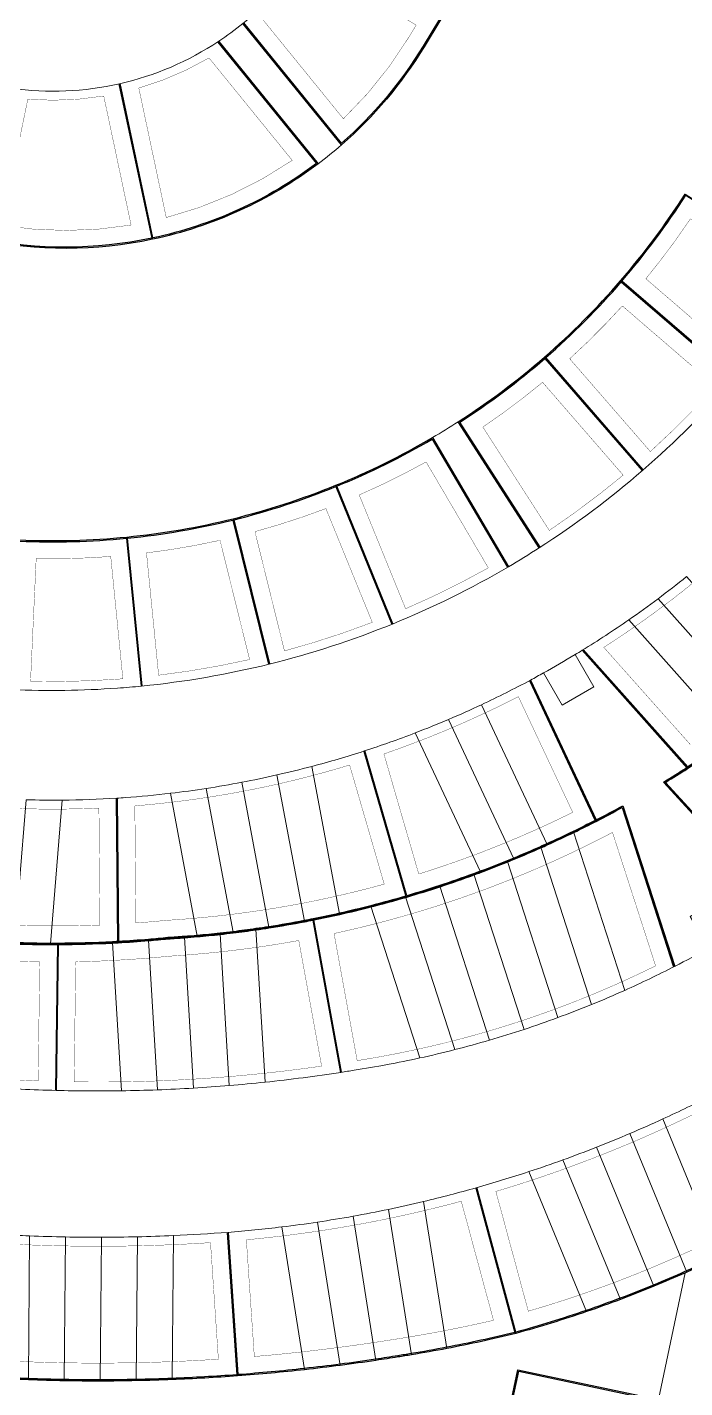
# Model space of a CAD drawing. Header units: centimetres. Extents: x -6122352 to 7132207, y -1694241 to 1947892.
# Drawn here: x 1285043 to 1394724, y -452883 to -225849 of the extents above; entities that cross this region are included whole.
import ezdxf

# ---------------------------------------------------------------- set-up
doc = ezdxf.new("R2010")
doc.units = ezdxf.units.CM
doc.header["$MEASUREMENT"] = 0
doc.linetypes.add('XR-AR-END-SETTING OUT PLAN$0$23261-XR-AR-SI-GF$0$HIDDEN', pattern=[0.375, 0.25, -0.125])
for name, color, linetype, lineweight, true_color in [('08-Compound Wall-2', 6, 'Continuous', 25, 0xff00ff), ('23585-XR-AR-DAMAC PLOT LIMITS$0$1-End units', 7, 'Continuous', 5, 0xf8991e), ('23585-XR-AR-DAMAC PLOT LIMITS$0$1-Open Space', 7, 'Continuous', 5, 0x90cf5a), ('23585-XR-AR-DAMAC PLOT LIMITS$0$1-Utility', 7, 'Continuous', 5, 0x8db1ff)]:
    doc.layers.add(name, color=color, linetype=linetype, lineweight=lineweight, true_color=true_color)
doc.layers.add('23585-XR-AR-BOUNDARY WALLS AND SETBACKS$0$setback', color=7, linetype='XR-AR-END-SETTING OUT PLAN$0$23261-XR-AR-SI-GF$0$HIDDEN')
doc.layers.add('@MI-REF LAYER', color=7, linetype='Continuous')
for name, color, linetype, lineweight in [('23585-XR-AR-DAMAC PLOT LIMITS$0$1-LV3', 231, 'Continuous', 5), ('23585-XR-AR-DAMAC PLOT LIMITS$0$1-Mid units', 41, 'Continuous', 5), ('A-ANNO-TEXT', 3, 'Continuous', 25)]:
    doc.layers.add(name, color=color, linetype=linetype, lineweight=lineweight)

# ---------------------------------------------------------------- blocks, each defined once
blk = doc.blocks.new('23585-XR-AR-BOUNDARY WALLS AND SETBACKS')
at = {"layer": '08-Compound Wall-2'}
for points in [[(497549.08, 2769739.37), (497524.45, 2769736.46, 0.035647), (497521.09, 2769753.97), (497545.04, 2769760.39)], [(497524.26, 2769736.33, 0.036047), (497520.87, 2769754.01)], [(497566.96, 2769743.84), (497591.97, 2769747.69, -0.018218), (497593.53, 2769734.7, -0.006191), (497593.85, 2769730.26, -0.002183), (497593.93, 2769728.69, -0.006172), (497594.1, 2769724.26, -0.002184), (497594.13, 2769722.69, -0.006162), (497594.15, 2769718.27, -0.002184), (497594.13, 2769716.7, -0.006164), (497594.01, 2769712.27, -0.002183), (497593.93, 2769710.7, -0.006174), (497593.66, 2769706.27, -0.002183), (497593.53, 2769704.71, -0.006195), (497593.11, 2769700.28, -0.002181), (497592.93, 2769698.72, -0.006226), (497592.35, 2769694.29, -0.006346), (497591.65, 2769689.78), (497565.42, 2769690.17)], [(497447.85, 2769736.62), (497471.66, 2769743.54), (497473.14, 2769738.46, -0.07614), (497475.9, 2769717.51), (497450.06, 2769719.05)], [(497471.83, 2769743.69), (497473.33, 2769738.52, -0.076887), (497476.1, 2769717.3), (497450.05, 2769718.85)], [(497618.86, 2769685.31), (497591.04, 2769685.31, 0.006005), (497591.82, 2769689.56, 0.006606), (497592.55, 2769694.26, 0.006226), (497593.13, 2769698.7, 0.002181), (497593.31, 2769700.26, 0.006195), (497593.73, 2769704.69, 0.002183), (497593.86, 2769706.26, 0.006174), (497594.13, 2769710.69, 0.002183), (497594.21, 2769712.26, 0.006164), (497594.33, 2769716.69, 0.002184), (497594.35, 2769718.26, 0.006163), (497594.33, 2769722.7, 0.002184), (497594.3, 2769724.27, 0.006172), (497594.13, 2769728.7, 0.002183), (497594.05, 2769730.27, 0.006191), (497593.73, 2769734.71, 0.00608), (497593.31, 2769739.07), (497618.3, 2769742.23)], [(497550.08, 2769717.79), (497525.29, 2769718.45, 0.035647), (497524.48, 2769736.26), (497549.1, 2769739.17)], [(497525.09, 2769718.35, 0.036047), (497524.26, 2769736.33)], [(497547.95, 2769696.2), (497523.32, 2769700.44, 0.036047), (497525.09, 2769718.35)], [(497547.99, 2769696.4), (497523.55, 2769700.6, 0.035447), (497525.28, 2769718.25), (497550.07, 2769717.59)], [(497449.51, 2769713.67), (497475.58, 2769712.12, -0.108656), (497466.3, 2769683.61), (497443.62, 2769696.98)], [(497449.52, 2769713.87), (497475.8, 2769712.3, -0.109769), (497466.42, 2769683.42)], [(497443.52, 2769696.8), (497466.2, 2769683.44, -0.102931), (497447.04, 2769662.42), (497432.07, 2769683.17)], [(497517.35, 2769678.24, 0.036047), (497522.37, 2769695.53), (497546.82, 2769690.3)], [(497540.83, 2769669.65), (497517.57, 2769678.27, 0.035447), (497522.52, 2769695.29), (497546.77, 2769690.11)], [(497618.86, 2769685.11), (497590.8, 2769685.11, 0.006321), (497591.62, 2769689.58), (497565.42, 2769689.97)], [(497466.42, 2769683.42, -0.103655), (497447.08, 2769662.2)], [(497509.9, 2769661.86, 0.036047), (497517.35, 2769678.24)], [(497563.19, 2769680.03), (497587.81, 2769672.35, -0.005656), (497586.69, 2769668.45, -0.006805), (497585.23, 2769663.78, -0.001604), (497584.87, 2769662.68, -0.006745), (497583.27, 2769658.11, -0.001634), (497582.86, 2769657.01, -0.006728), (497581.12, 2769652.5, -0.00163), (497580.68, 2769651.41, -0.008348), (497578.3, 2769645.91, -0.007966), (497575.87, 2769640.72), (497553.29, 2769651.89)], [(497563.25, 2769680.22), (497587.86, 2769672.55, 0.006996), (497589.11, 2769677.42), (497614.72, 2769665.7)], [(497531.9, 2769649.99), (497510.12, 2769661.85, 0.035647), (497517.5, 2769678.08), (497540.76, 2769669.47)], [(497590.22, 2769612.8), (497568.36, 2769626.56, 0.006112), (497570.59, 2769630.35, 0.007458), (497573.19, 2769635.04, 0.008354), (497575.93, 2769640.39), (497576, 2769640.55, 0.008106), (497578.49, 2769645.82, 0.008348), (497580.86, 2769651.34, 0.00163), (497581.3, 2769652.42, 0.006728), (497583.05, 2769656.94, 0.001634), (497583.46, 2769658.04, 0.006745), (497585.06, 2769662.62, 0.001604), (497585.42, 2769663.72, 0.006805), (497586.88, 2769668.39, 0.00593), (497588.05, 2769672.49, 0.006664), (497589.25, 2769677.13), (497614.63, 2769665.52)], [(497500.17, 2769646.71, 0.036047), (497509.9, 2769661.86)], [(497520.24, 2769631.8), (497500.39, 2769646.67, 0.035647), (497510.03, 2769661.67), (497531.8, 2769649.81)], [(497634.73, 2769655.74), (497657.75, 2769647.3, -0.011365), (497655.33, 2769638.54, -0.007498), (497653.52, 2769632.82), (497653.43, 2769632.54, -0.007129), (497651.55, 2769627.16, -0.007492), (497649.4, 2769621.56, -0.007499), (497647.08, 2769616.02, -0.015314), (497641.85, 2769604.95), (497619.66, 2769616.43)], [(497553.2, 2769651.71), (497575.78, 2769640.55), (497575.75, 2769640.48, -0.008354), (497573.01, 2769635.14, -0.007458), (497570.42, 2769630.45, -0.006248), (497568.14, 2769626.58, -0.002099), (497567.35, 2769625.29, -0.008346), (497564.12, 2769620.24, -0.003033), (497562.9, 2769618.44, -0.005322), (497560.71, 2769615.3, -0.003042), (497559.43, 2769613.53, -0.005331), (497557.13, 2769610.46, -0.003019), (497555.8, 2769608.75, -0.003824), (497554.09, 2769606.6, -0.004233), (497552.12, 2769604.01, -0.006481), (497549.02, 2769600.11), (497531.24, 2769616.12)], [(497488.37, 2769633.12, 0.036047), (497500.17, 2769646.71)], [(497506.09, 2769615.48), (497488.58, 2769633.05, 0.035647), (497500.27, 2769646.51), (497520.12, 2769631.64)], [(497657.96, 2769647.33, -0.011464), (497655.52, 2769638.48, -0.007499), (497653.71, 2769632.75), (497653.62, 2769632.48, -0.007129), (497651.73, 2769627.09, -0.007492), (497649.59, 2769621.49, -0.007499), (497647.27, 2769615.94, -0.01544), (497641.98, 2769604.77)], [(497560.36, 2769575.69), (497542.62, 2769592.37, 0.011729), (497548.53, 2769599.2, 0.001183), (497549.11, 2769599.9, 0.006617), (497552.28, 2769603.89, 0.004228), (497554.25, 2769606.48, 0.003819), (497555.96, 2769608.63, 0.003019), (497557.29, 2769610.34, 0.005331), (497559.59, 2769613.41, 0.003042), (497560.87, 2769615.18, 0.005322), (497563.06, 2769618.32, 0.003033), (497564.28, 2769620.13, 0.008346), (497567.52, 2769625.19, 0.001957), (497568.26, 2769626.39), (497590.11, 2769612.63)], [(497531.1, 2769615.97), (497548.89, 2769599.96, -0.00106), (497548.37, 2769599.33, -0.011857), (497542.41, 2769592.44, -0.001641), (497541.56, 2769591.5, -0.007817), (497537.42, 2769587.15, -0.002428), (497536.11, 2769585.82, -0.005377), (497533.15, 2769582.93, -0.002435), (497531.8, 2769581.64, -0.005365), (497528.76, 2769578.84, -0.002438), (497527.36, 2769577.6, -0.005366), (497524.24, 2769574.9, -0.002434), (497522.81, 2769573.7, -0.007806), (497518.13, 2769569.94, -0.004542), (497515.35, 2769567.82), (497500.87, 2769586.83)], [(497619.57, 2769616.25), (497641.75, 2769604.77, -0.013006), (497635.91, 2769594.72, -0.006705), (497632.7, 2769589.66, -0.002534), (497631.45, 2769587.76, -0.002982), (497629.38, 2769584.66, -0.004793), (497625.99, 2769579.72, -0.004796), (497622.49, 2769574.84, -0.008888), (497615.77, 2769565.98), (497597.17, 2769580.83)], [(497641.98, 2769604.77, -0.013123), (497636.08, 2769594.61, -0.006705), (497632.87, 2769589.55, -0.002533), (497631.62, 2769587.65, -0.002982), (497629.55, 2769584.55, -0.004793), (497626.15, 2769579.6, -0.004796), (497622.65, 2769574.72, -0.008969), (497615.86, 2769565.78)], [(497524.72, 2769544.84), (497510.96, 2769564.38, 0.007114), (497515.39, 2769567.6, 0.004671), (497518.25, 2769569.78, 0.007806), (497522.93, 2769573.54, 0.002435), (497524.37, 2769574.75, 0.005366), (497527.5, 2769577.45, 0.002438), (497528.9, 2769578.7, 0.005365), (497531.93, 2769581.49, 0.002435), (497533.29, 2769582.78, 0.005377), (497536.25, 2769585.68, 0.002428), (497537.56, 2769587.01, 0.007817), (497541.7, 2769591.37, 0.001509), (497542.49, 2769592.23), (497560.23, 2769575.55)], [(497597.05, 2769580.68), (497615.65, 2769565.82, -0.008639), (497608.81, 2769557.45, -0.004796), (497604.89, 2769552.91, -0.004794), (497600.89, 2769548.44, -0.004793), (497596.8, 2769544.06, -0.004794), (497592.63, 2769539.75, -0.008881), (497584.69, 2769531.98), (497568.48, 2769549.41)], [(497615.86, 2769565.78, -0.008717), (497608.96, 2769557.32, -0.004796), (497605.04, 2769552.78, -0.004794), (497601.04, 2769548.31, -0.004793), (497596.95, 2769543.92, -0.004794), (497592.77, 2769539.61, -0.008962), (497584.75, 2769531.76)]]:
    blk.add_lwpolyline(points, format="xyb", dxfattribs=at)
for points in [[(497697.77, 2769570.71), (497678.24, 2769556.76), (497672.92, 2769564.2), (497669.43, 2769569.08), (497665.95, 2769573.96), (497662.46, 2769578.85), (497658.97, 2769583.73), (497655.48, 2769588.61), (497651.99, 2769593.49), (497646.67, 2769600.93), (497666.19, 2769614.89)], [(497697.65, 2769570.88), (497678.29, 2769557.04), (497673.09, 2769564.32), (497669.6, 2769569.2), (497666.11, 2769574.08), (497662.62, 2769578.96), (497659.13, 2769583.84), (497655.64, 2769588.72), (497652.15, 2769593.61), (497646.95, 2769600.89), (497666.31, 2769614.73)]]:
    blk.add_lwpolyline(points, dxfattribs=at)
at = {"layer": '23585-XR-AR-BOUNDARY WALLS AND SETBACKS$0$setback', "ltscale": 40, "const_width": 0.05}
for points in [[(497547.22, 2769742.07), (497526.86, 2769739.66, 0.024316), (497524.51, 2769751.88), (497544.32, 2769757.19, -0.025935)], [(497450.07, 2769734.24), (497469.78, 2769739.98), (497470.45, 2769737.68, -0.065213), (497473.1, 2769720.48), (497451.63, 2769721.76, 0.061239)], [(497548.63, 2769720.73), (497528.13, 2769721.27, 0.024316), (497527.56, 2769733.7), (497547.92, 2769736.11, -0.025935)], [(497546.95, 2769699.41), (497526.75, 2769702.89, 0.024316), (497527.97, 2769715.28), (497548.47, 2769714.73, -0.025935)], [(497450.47, 2769710.81), (497472.45, 2769709.5, -0.086735), (497465.3, 2769687.56), (497446.27, 2769698.78, 0.062054)], [(497443.3, 2769693.57), (497462.26, 2769682.39, -0.081067), (497447.72, 2769666.44), (497435.14, 2769683.87, 0.061707)], [(497540.4, 2769672.91), (497521.17, 2769680.03, 0.024316), (497524.64, 2769691.98), (497544.69, 2769687.69, -0.025935)], [(497563.92, 2769676.87), (497584.28, 2769670.52, -0.00184), (497583.91, 2769669.27, -0.006805), (497582.48, 2769664.68, -0.001604), (497582.12, 2769663.6, -0.006745), (497580.55, 2769659.1, -0.001634), (497580.15, 2769658.02, -0.006728), (497578.43, 2769653.58, -0.00163), (497577.99, 2769652.52, -0.008348), (497575.66, 2769647.1, -0.003848), (497574.52, 2769644.63), (497555.82, 2769653.88, 0.009051), (497558.17, 2769659.56, 0.008926), (497560.28, 2769665.24, 0.008915), (497562.19, 2769670.98, 0.009036)], [(497531.94, 2769653.26), (497513.94, 2769663.07, 0.024316), (497519.09, 2769674.4), (497538.32, 2769667.28, -0.025935)], [(497590.55, 2769616.02), (497572.3, 2769627.51, 0.002213), (497573.11, 2769628.91, 0.007458), (497575.75, 2769633.68, 0.008355), (497578.53, 2769639.11), (497578.61, 2769639.27, 0.008106), (497581.13, 2769644.63, 0.008348), (497583.54, 2769650.24, 0.00163), (497583.99, 2769651.34, 0.006728), (497585.77, 2769655.93, 0.001634), (497586.18, 2769657.05, 0.006745), (497587.81, 2769661.7, 0.001604), (497588.18, 2769662.81, 0.006805), (497589.66, 2769667.56, 0.00593), (497590.85, 2769671.73, 0.002008), (497591.23, 2769673.15), (497612.51, 2769663.41, -0.009155), (497610.62, 2769657.33, -0.008592), (497608.65, 2769651.69, -0.008569), (497606.49, 2769646.14, -0.008557), (497604.14, 2769640.67, -0.008556), (497601.61, 2769635.29, -0.008564), (497598.89, 2769629.99, -0.008582), (497595.98, 2769624.78, -0.014826)], [(497520.75, 2769635.04), (497504.34, 2769647.33, 0.024316), (497511.07, 2769657.8), (497529.07, 2769648, -0.025935)], [(497635.36, 2769652.42), (497654.38, 2769645.45, -0.008046), (497652.65, 2769639.34, -0.007496), (497650.87, 2769633.7), (497650.78, 2769633.43, -0.007129), (497648.92, 2769628.12, -0.007492), (497646.8, 2769622.6, -0.007499), (497644.52, 2769617.14, -0.01162), (497640.66, 2769608.83), (497622.27, 2769618.34, 0.007273), (497624.93, 2769624.02, 0.007023), (497627.33, 2769629.57, 0.007014), (497629.57, 2769635.18, 0.007011), (497631.66, 2769640.85, 0.007014), (497633.58, 2769646.58, 0.007076)], [(497553.32, 2769648.41), (497571.88, 2769639.24, -0.004365), (497570.45, 2769636.5, -0.007458), (497567.9, 2769631.89, -0.006248), (497565.66, 2769628.08, -0.002099), (497564.89, 2769626.82, -0.008346), (497561.7, 2769621.85, -0.003033), (497560.5, 2769620.07, -0.005322), (497558.35, 2769616.99, -0.003042), (497557.09, 2769615.24, -0.005331), (497554.83, 2769612.23, -0.003019), (497553.52, 2769610.54, -0.003905), (497551.8, 2769608.38, -0.004308), (497549.83, 2769605.79, -0.00246), (497548.68, 2769604.32), (497534.15, 2769617.39, 0.009073), (497537.85, 2769622.33, 0.008925), (497541.3, 2769627.3, 0.008914), (497544.58, 2769632.4, 0.008915), (497547.67, 2769637.6, 0.008928), (497550.57, 2769642.92, 0.00904)], [(497507.06, 2769618.61), (497492.59, 2769633.14, 0.024316), (497500.75, 2769642.53), (497517.16, 2769630.24, -0.001715), (497516.53, 2769629.44, -0.02422)], [(497561.27, 2769578.82), (497546.67, 2769592.55, 0.008081), (497550.77, 2769597.35, 0.001183), (497551.35, 2769598.07, 0.006618), (497554.57, 2769602.11, 0.004156), (497556.54, 2769604.7, 0.003741), (497558.24, 2769606.83, 0.003019), (497559.59, 2769608.58, 0.005331), (497561.93, 2769611.7, 0.003042), (497563.23, 2769613.5, 0.005322), (497565.46, 2769616.69, 0.003033), (497566.7, 2769618.53, 0.006271), (497569.19, 2769622.38), (497587.22, 2769611.03, -0.00917), (497581.63, 2769603.16, -0.005671), (497578.03, 2769598.4, -0.005668), (497574.32, 2769593.72, -0.005668), (497570.51, 2769589.13, -0.005671), (497566.59, 2769584.62, -0.00748)], [(497530.38, 2769612.72), (497544.88, 2769599.66, -0.009264), (497540.26, 2769594.39, -0.001641), (497539.42, 2769593.47, -0.007817), (497535.35, 2769589.18, -0.002428), (497534.06, 2769587.87, -0.005377), (497531.15, 2769585.02, -0.002435), (497529.81, 2769583.75, -0.005365), (497526.82, 2769581, -0.002438), (497525.44, 2769579.77, -0.005366), (497522.37, 2769577.11, -0.002434), (497520.96, 2769575.93, -0.007806), (497516.35, 2769572.23, -0.000743), (497515.9, 2769571.88), (497504.08, 2769587.4, 0.00916), (497508.93, 2769591.29, 0.008918), (497513.51, 2769595.26, 0.008913), (497517.95, 2769599.38, 0.008919), (497522.23, 2769603.66, 0.008937), (497526.37, 2769608.1, 0.009004)], [(497619.58, 2769612.98), (497637.86, 2769603.52, -0.009647), (497633.53, 2769596.19, -0.006705), (497630.36, 2769591.19, -0.002547), (497629.12, 2769589.31, -0.002992), (497627.06, 2769586.22, -0.004793), (497623.69, 2769581.33, -0.004796), (497620.23, 2769576.49, -0.006533), (497615.37, 2769570.02), (497600.11, 2769582.2, 0.007148), (497603.76, 2769587.16, 0.007013), (497607.21, 2769592.13, 0.007011), (497610.51, 2769597.19, 0.007015), (497613.67, 2769602.34, 0.007025), (497616.68, 2769607.59, 0.007095)], [(497557.1, 2769574.5, -0.008081), (497551.03, 2769568.55, -0.005671), (497546.65, 2769564.49, -0.005674), (497542.18, 2769560.53, -0.006943), (497537.65, 2769556.65, -0.006939), (497533.02, 2769552.9, -0.009923), (497526.22, 2769547.75), (497514.99, 2769563.7, 0.003403), (497517.13, 2769565.28, 0.004671), (497520.03, 2769567.49, 0.007806), (497524.79, 2769571.31, 0.002435), (497526.24, 2769572.53, 0.005366), (497529.42, 2769575.27, 0.002438), (497530.84, 2769576.54, 0.005365), (497533.92, 2769579.38, 0.002435), (497535.3, 2769580.69, 0.005377), (497538.3, 2769583.63, 0.002428), (497539.63, 2769584.98, 0.005551), (497542.63, 2769588.11)], [(497596.42, 2769577.47), (497611.65, 2769565.3, -0.006314), (497606.67, 2769559.26, -0.004796), (497602.79, 2769554.76, -0.004794), (497598.82, 2769550.33, -0.004793), (497594.77, 2769545.98, -0.004794), (497590.64, 2769541.71, -0.006525), (497584.88, 2769536.03), (497571.6, 2769550.31, 0.00564), (497576.27, 2769554.91, 0.00519), (497580.47, 2769559.24, 0.005189), (497584.58, 2769563.65, 0.00519), (497588.6, 2769568.15, 0.005194), (497592.53, 2769572.73, 0.005274)]]:
    blk.add_lwpolyline(points, format="xyb", close=True, dxfattribs=at)
blk.add_lwpolyline([(497589.17, 2769692.62), (497567.48, 2769692.94, 0.008876), (497568.4, 2769698.9, 0.00896), (497569.11, 2769704.95, 0.008933), (497569.59, 2769710.99, 0.008917)], format="xyb", dxfattribs=at)
blk = doc.blocks.new('A$C9d9485f6')
at = {"layer": 'A-ANNO-TEXT', "rotation": 312.4881850805905}
blk.add_blockref('23585-XR-AR-BOUNDARY WALLS AND SETBACKS', (-2377088.53, -1504219.25), dxfattribs=at)
blk = doc.blocks.new('23585-XR-AR-DAMAC PLOT LIMITS')
at = {"layer": '23585-XR-AR-DAMAC PLOT LIMITS$0$1-End units', "color": 251, "true_color": 0x636466}
for points in [[(497593.03, 2769698.71, -0.006226), (497592.45, 2769694.27, -0.006606), (497591.72, 2769689.58), (497565.42, 2769689.97, 0.013742), (497566.91, 2769699.1)], [(497620.03, 2769694.15, -0.012997), (497618.86, 2769685.11), (497590.9, 2769685.11, 0.006315), (497591.72, 2769689.58, 0.006606), (497592.45, 2769694.27)], [(497587.96, 2769672.52, -0.00593), (497586.79, 2769668.42, -0.006805), (497585.33, 2769663.75), (497560.76, 2769671.43, 0.013576), (497563.25, 2769680.22)], [(497614.72, 2769665.7, -0.013169), (497612.05, 2769656.86), (497586.79, 2769668.42, 0.00593), (497587.96, 2769672.52, 0.006974), (497589.2, 2769677.37)], [(497581.21, 2769652.46, -0.00163), (497580.77, 2769651.38, -0.008348), (497578.39, 2769645.86, -0.008106), (497575.91, 2769640.59), (497553.25, 2769651.8, 0.013403), (497556.77, 2769660.1)], [(497657.96, 2769647.33, -0.011464), (497655.52, 2769638.48), (497632.16, 2769647.04, 0.010714), (497634.77, 2769655.83)], [(497575.91, 2769640.59), (497575.84, 2769640.44, -0.008354), (497573.1, 2769635.09, -0.007458), (497570.51, 2769630.4), (497549.25, 2769643.62, 0.013528), (497553.25, 2769651.8)], [(497597.28, 2769624.02, -0.015926), (497591.38, 2769614.55, -0.002074), (497590.17, 2769612.71), (497568.23, 2769626.53, 0.006248), (497570.51, 2769630.4, 0.007458), (497573.1, 2769635.09)], [(497590.17, 2769612.71, -0.012059), (497582.83, 2769602.27), (497562.98, 2769618.38, 0.003033), (497564.2, 2769620.19, 0.008346), (497567.44, 2769625.24, 0.002099), (497568.23, 2769626.53)], [(497647.27, 2769615.94, -0.01544), (497641.98, 2769604.77), (497619.61, 2769616.34, 0.010734), (497623.56, 2769624.63)], [(497557.21, 2769610.4, -0.003019), (497555.88, 2769608.69, -0.003822), (497554.17, 2769606.54, -0.004231), (497552.2, 2769603.95, -0.006617), (497549.03, 2769599.97), (497531.17, 2769616.04, 0.002092), (497532.05, 2769617.14, 0.011286), (497536.63, 2769623.2)], [(497549.03, 2769599.97, -0.001184), (497548.45, 2769599.26, -0.011857), (497542.48, 2769592.37, -0.001641), (497541.63, 2769591.44), (497525.26, 2769609.1, 0.013546), (497531.17, 2769616.04)], [(497641.98, 2769604.77, -0.013123), (497636.08, 2769594.61), (497615.37, 2769608.32, 0.010597), (497619.61, 2769616.34)], [(497567.71, 2769583.63, -0.010311), (497560.29, 2769575.62), (497542.48, 2769592.37, 0.011857), (497548.45, 2769599.26)], [(497560.29, 2769575.62, -0.010951), (497552.06, 2769567.46), (497536.18, 2769585.75, 0.002428), (497537.49, 2769587.08, 0.007817), (497541.63, 2769591.44, 0.001641), (497542.48, 2769592.37)], [(497622.65, 2769574.72, -0.008969), (497615.86, 2769565.78), (497597.11, 2769580.76, 0.01061), (497602.54, 2769588.03)], [(497615.86, 2769565.78, -0.008717), (497608.96, 2769557.32), (497591.38, 2769573.7, 0.007865), (497597.11, 2769580.76)], [(497592.77, 2769539.61, -0.008962), (497584.75, 2769531.76), (497568.41, 2769549.34, 0.008212), (497575.2, 2769555.97)]]:
    blk.add_lwpolyline(points, format="xyb", close=True, dxfattribs=at)
blk.add_lwpolyline([(497671.51, 2769607.44), (497651.99, 2769593.49), (497646.67, 2769600.93), (497666.19, 2769614.89)], close=True, dxfattribs=at)
at = {"layer": '23585-XR-AR-DAMAC PLOT LIMITS$0$1-LV3', "color": 251, "true_color": 0x636466}
for points in [[(497549.09, 2769739.27), (497524.26, 2769736.33, 0.036047), (497520.87, 2769754.01), (497545.02, 2769760.48, -0.036046)], [(497473.33, 2769738.52, -0.076887), (497476.1, 2769717.3), (497450.05, 2769718.85, 0.085073), (497448.13, 2769735.64), (497447.82, 2769736.71), (497471.83, 2769743.69)], [(497550.08, 2769717.69), (497525.09, 2769718.35, 0.036047), (497524.26, 2769736.33), (497549.09, 2769739.27, -0.036046)], [(497550.08, 2769717.69, -0.036046), (497547.95, 2769696.2), (497523.32, 2769700.44, 0.036047), (497525.09, 2769718.35)], [(497475.8, 2769712.3, -0.109769), (497466.42, 2769683.42), (497443.57, 2769696.89, 0.090644), (497449.52, 2769713.87)], [(497466.42, 2769683.42, -0.103655), (497447.08, 2769662.2), (497431.99, 2769683.11, 0.090677), (497443.57, 2769696.89)], [(497546.82, 2769690.3, -0.036046), (497540.79, 2769669.56), (497517.35, 2769678.24, 0.036047), (497522.37, 2769695.53)], [(497540.79, 2769669.56, -0.036046), (497531.85, 2769649.9), (497509.9, 2769661.86, 0.036047), (497517.35, 2769678.24)], [(497531.85, 2769649.9, -0.036046), (497520.18, 2769631.72), (497500.17, 2769646.71, 0.036047), (497509.9, 2769661.86)], [(497520.18, 2769631.72, -0.006766), (497517.7, 2769628.51, -0.029274), (497506.02, 2769615.41), (497488.37, 2769633.12, 0.036047), (497500.17, 2769646.71)]]:
    blk.add_lwpolyline(points, format="xyb", close=True, dxfattribs=at)
at = {"layer": '23585-XR-AR-DAMAC PLOT LIMITS$0$1-Mid units', "color": 251, "true_color": 0x636466}
for points in [[(497594.03, 2769710.7, -0.006174), (497593.76, 2769706.27, -0.002183), (497593.63, 2769704.7), (497567.61, 2769705.09, 0.008933), (497568.1, 2769711.09)], [(497593.63, 2769704.7, -0.006195), (497593.21, 2769700.27, -0.002181), (497593.03, 2769698.71), (497566.91, 2769699.1, 0.00896), (497567.61, 2769705.09)], [(497585.33, 2769663.75, -0.001604), (497584.97, 2769662.65, -0.006745), (497583.37, 2769658.07), (497558.87, 2769665.73, 0.008915), (497560.76, 2769671.43)], [(497612.05, 2769656.86, -0.008592), (497610.05, 2769651.17), (497584.97, 2769662.65, 0.001604), (497585.33, 2769663.75, 0.006805), (497586.79, 2769668.42)], [(497583.37, 2769658.07, -0.001634), (497582.96, 2769656.97, -0.006728), (497581.21, 2769652.46), (497556.77, 2769660.1, 0.008926), (497558.87, 2769665.73)], [(497610.05, 2769651.17, -0.008569), (497607.87, 2769645.57), (497582.96, 2769656.97, 0.001634), (497583.37, 2769658.07, 0.006745), (497584.97, 2769662.65)], [(497607.87, 2769645.57, -0.008557), (497605.51, 2769640.06), (497580.77, 2769651.38, 0.00163), (497581.21, 2769652.46, 0.006728), (497582.96, 2769656.97)], [(497605.51, 2769640.06, -0.008556), (497602.95, 2769634.63), (497578.39, 2769645.86, 0.008348), (497580.77, 2769651.38)], [(497655.52, 2769638.48, -0.007499), (497653.71, 2769632.75), (497630.24, 2769641.35, 0.007014), (497632.16, 2769647.04)], [(497602.95, 2769634.63, -0.008564), (497600.21, 2769629.28), (497575.84, 2769640.44), (497575.91, 2769640.59, 0.008106), (497578.39, 2769645.86)], [(497570.51, 2769630.4, -0.006248), (497568.23, 2769626.53, -0.002099), (497567.44, 2769625.24), (497546.36, 2769638.35, 0.008928), (497549.25, 2769643.62)], [(497600.21, 2769629.28, -0.008582), (497597.28, 2769624.02), (497573.1, 2769635.09, 0.008354), (497575.84, 2769640.44)], [(497653.71, 2769632.75), (497653.62, 2769632.48, -0.007129), (497651.73, 2769627.09), (497628.17, 2769635.72, 0.007011), (497630.24, 2769641.35)], [(497567.44, 2769625.24, -0.008346), (497564.2, 2769620.19), (497543.3, 2769633.19, 0.008915), (497546.36, 2769638.35)], [(497651.73, 2769627.09, -0.007492), (497649.59, 2769621.49), (497625.95, 2769630.15, 0.007014), (497628.17, 2769635.72)], [(497564.2, 2769620.19, -0.003033), (497562.98, 2769618.38, -0.005322), (497560.79, 2769615.24), (497540.06, 2769628.14, 0.008914), (497543.3, 2769633.19)], [(497649.59, 2769621.49, -0.007499), (497647.27, 2769615.94), (497623.56, 2769624.63, 0.007023), (497625.95, 2769630.15)], [(497560.79, 2769615.24, -0.003042), (497559.51, 2769613.47, -0.005331), (497557.21, 2769610.4), (497536.63, 2769623.2, 0.008925), (497540.06, 2769628.14)], [(497582.83, 2769602.27, -0.005671), (497579.21, 2769597.48), (497559.51, 2769613.47, 0.003042), (497560.79, 2769615.24, 0.005322), (497562.98, 2769618.38)], [(497579.21, 2769597.48, -0.005668), (497575.48, 2769592.77), (497555.88, 2769608.69, 0.003019), (497557.21, 2769610.4, 0.005331), (497559.51, 2769613.47)], [(497541.63, 2769591.44, -0.007817), (497537.49, 2769587.08), (497521.15, 2769604.7, 0.008937), (497525.26, 2769609.1)], [(497575.48, 2769592.77, -0.005668), (497571.65, 2769588.16), (497552.2, 2769603.95, 0.004231), (497554.17, 2769606.54, 0.003822), (497555.88, 2769608.69)], [(497636.08, 2769594.61, -0.006705), (497632.87, 2769589.55), (497612.38, 2769603.11, 0.007025), (497615.37, 2769608.32)], [(497571.65, 2769588.16, -0.005671), (497567.71, 2769583.63), (497548.45, 2769599.26, 0.001183), (497549.03, 2769599.97, 0.006617), (497552.2, 2769603.95)], [(497632.87, 2769589.55, -0.002533), (497631.62, 2769587.65, -0.002982), (497629.55, 2769584.55), (497609.24, 2769597.99, 0.007015), (497612.38, 2769603.11)], [(497629.55, 2769584.55, -0.004793), (497626.15, 2769579.6), (497605.96, 2769592.96, 0.007011), (497609.24, 2769597.99)], [(497626.15, 2769579.6, -0.004796), (497622.65, 2769574.72), (497602.54, 2769588.03, 0.007013), (497605.96, 2769592.96)], [(497608.96, 2769557.32, -0.004796), (497605.04, 2769552.78), (497587.47, 2769569.14, 0.005194), (497591.38, 2769573.7)], [(497605.04, 2769552.78, -0.004794), (497601.04, 2769548.31), (497583.47, 2769564.66, 0.00519), (497587.47, 2769569.14)], [(497601.04, 2769548.31, -0.004793), (497596.95, 2769543.92), (497579.38, 2769560.27, 0.005189), (497583.47, 2769564.66)], [(497596.95, 2769543.92, -0.004794), (497592.77, 2769539.61), (497575.2, 2769555.97, 0.00519), (497579.38, 2769560.27)]]:
    blk.add_lwpolyline(points, format="xyb", close=True, dxfattribs=at)
at = {"layer": '23585-XR-AR-DAMAC PLOT LIMITS$0$1-Open Space', "color": 251, "true_color": 0x636466}
for points in [[(497520.87, 2769754.01, -0.036047), (497524.26, 2769736.33, -0.036047), (497525.09, 2769718.35, -0.036047), (497523.32, 2769700.44, -0.010006), (497522.37, 2769695.53, -0.036047), (497517.35, 2769678.24, -0.036047), (497509.9, 2769661.86, -0.036047), (497500.17, 2769646.71, -0.036047), (497488.37, 2769633.12, -0.036047), (497474.74, 2769621.36, -0.036047), (497459.56, 2769611.69, -0.01243), (497454.02, 2769608.87), (497454, 2769608.86, 0.002799), (497443.42, 2769603.73, 0.004389), (497426.94, 2769595.45, 0.004389), (497410.61, 2769586.88, 0.004389), (497394.44, 2769578.03, 0.004389), (497378.42, 2769568.9, 0.004389), (497362.57, 2769559.48, 0.004389), (497346.88, 2769549.79, 0.004389), (497331.37, 2769539.82, 0.004389), (497316.03, 2769529.59, 0.004404)], [(497348.03, 2769609.04, -0.00409), (497363.61, 2769618.05, -0.00409), (497379.33, 2769626.81, -0.00409), (497395.2, 2769635.31, -0.00409), (497411.21, 2769643.54, -0.00409), (497427.34, 2769651.52, -0.002197), (497436.06, 2769655.69, 0.045782), (497447.08, 2769662.2, 0.103655), (497466.42, 2769683.42, 0.109769), (497475.8, 2769712.3, 0.017863), (497476.1, 2769717.3, 0.076887), (497473.33, 2769738.52), (497471.83, 2769743.69)], [(497584.75, 2769531.76, 0.008962), (497592.77, 2769539.61, 0.004794), (497596.95, 2769543.92, 0.004793), (497601.04, 2769548.31, 0.004794), (497605.04, 2769552.78, 0.004796), (497608.96, 2769557.32, 0.008717), (497615.86, 2769565.78, 0.008969), (497622.65, 2769574.72, 0.004796), (497626.15, 2769579.6, 0.004793), (497629.55, 2769584.55, 0.002982), (497631.62, 2769587.65, 0.002533), (497632.87, 2769589.55, 0.006705), (497636.08, 2769594.61, 0.013123), (497641.98, 2769604.77, 0.01544), (497647.27, 2769615.94, 0.007499), (497649.59, 2769621.49, 0.007492), (497651.73, 2769627.09, 0.007129), (497653.62, 2769632.48), (497666.19, 2769614.89), (497646.67, 2769600.93), (497651.99, 2769593.49)]]:
    blk.add_lwpolyline(points, format="xyb", dxfattribs=at)
for points in [[(497476.1, 2769717.3, -0.017863), (497475.8, 2769712.3), (497449.52, 2769713.87, 0.025025), (497450.05, 2769718.85)], [(497547.95, 2769696.2, -0.010006), (497546.82, 2769690.3), (497522.37, 2769695.53, 0.010006), (497523.32, 2769700.44)], [(497591.72, 2769689.58, -0.006315), (497590.9, 2769685.11), (497618.86, 2769685.11, -0.012882), (497617.66, 2769677.92), (497611.61, 2769679.2), (497610.34, 2769673.24), (497616.37, 2769671.95, -0.01142), (497614.72, 2769665.7), (497589.2, 2769677.37, -0.006975), (497587.96, 2769672.52), (497563.25, 2769680.22, 0.003698), (497563.84, 2769682.64), (497569.93, 2769681.3), (497571.24, 2769687.26), (497565.15, 2769688.6, 0.002084), (497565.42, 2769689.97)]]:
    blk.add_lwpolyline(points, format="xyb", close=True, dxfattribs=at)
at = {"layer": '23585-XR-AR-DAMAC PLOT LIMITS$0$1-Utility', "color": 251, "true_color": 0x636466}
blk.add_lwpolyline([(497571.24, 2769687.26), (497569.93, 2769681.3), (497563.84, 2769682.64, 0.009062), (497565.15, 2769688.6)], format="xyb", close=True, dxfattribs=at)
blk = doc.blocks.new('A$Cf093b529')
at = {"layer": 'A-ANNO-TEXT'}
blk.add_blockref('23585-XR-AR-DAMAC PLOT LIMITS', (-495391.99, -2768603.44), dxfattribs=at)

msp = doc.modelspace()

# ---------------------------------------------------------------- block references
at = {"layer": '@MI-REF LAYER', "xscale": 1000, "yscale": 1000, "zscale": 1000}
msp.add_blockref('A$C9d9485f6', (-23958.95046, 48155.57226), dxfattribs=at)
at = {"layer": '@MI-REF LAYER', "xscale": 1000, "yscale": 1000, "zscale": 1000, "rotation": 312.4882903633292}
msp.add_blockref('A$Cf093b529', (-891608.73293, 539022.72011), dxfattribs=at)

doc.saveas('drawing.dxf')
